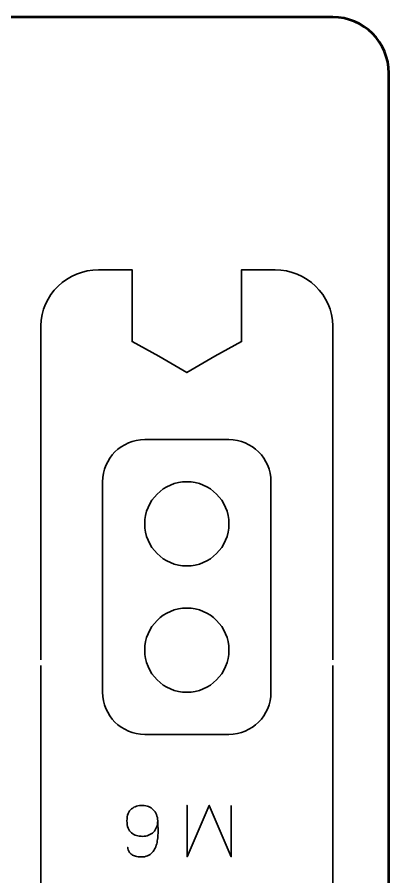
# Model space of a CAD drawing. Header units: centimetres. Extents: x -17.9 to -3.1, y -25.3 to -4.3.
# Drawn here: x -6.41 to -3.1, y -12.01 to -4.35 of the extents above; entities that cross this region are included whole.
import ezdxf

# ---------------------------------------------------------------- set-up
doc = ezdxf.new("R2010")
doc.units = ezdxf.units.CM
doc.header["$MEASUREMENT"] = 0
doc.layers.add('Layer 1', color=7, linetype='Continuous')

msp = doc.modelspace()

# ---------------------------------------------------------------- linework, layer by layer
at = {"layer": 'Layer 1', "color": 22, "lineweight": 53}
msp.add_open_spline([(-17.90003, -24.8499), (-17.90003, -24.8499), (-17.90003, -4.84994), (-17.90003, -4.84994), (-17.90003, -4.84994), (-17.90003, -4.57297), (-17.67694, -4.34998), (-17.39994, -4.34998), (-17.39994, -4.34998), (-17.39994, -4.34998), (-3.60007, -4.34998), (-3.60007, -4.34998), (-3.60007, -4.34998), (-3.32293, -4.34998), (-3.09997, -4.57297), (-3.09997, -4.84994), (-3.09997, -4.84994), (-3.09997, -4.84994), (-3.09997, -24.8499), (-3.09997, -24.8499), (-3.09997, -24.8499), (-3.09997, -25.1269), (-3.32293, -25.34999), (-3.60007, -25.34999), (-3.60007, -25.34999), (-3.60007, -25.34999), (-17.39994, -25.34999), (-17.39994, -25.34999), (-17.39994, -25.34999), (-17.67694, -25.34999), (-17.90003, -25.1269), (-17.90003, -24.8499)], degree=3, knots=[0, 0, 0, 0, 0.125, 0.125, 0.125, 0.125, 0.25, 0.25, 0.25, 0.25, 0.375, 0.375, 0.375, 0.375, 0.5, 0.5, 0.5, 0.5, 0.625, 0.625, 0.625, 0.625, 0.75, 0.75, 0.75, 0.75, 0.875, 0.875, 0.875, 0.875, 1, 1, 1, 1], dxfattribs=at)
at = {"layer": 'Layer 1', "color": 2, "lineweight": 35}
for points, knots in [([(-6.2, -10.07494), (-6.2, -10.07494), (-6.2, -7.09996), (-6.2, -7.09996), (-6.2, -7.09996), (-6.2, -6.82383), (-5.9636, -6.6), (-5.68752, -6.6), (-5.68752, -6.6), (-5.68752, -6.6), (-5.38751, -6.6), (-5.38751, -6.6), (-5.38751, -6.6), (-5.38751, -6.6), (-5.38751, -6.94995), (-5.38751, -6.94995), (-5.38751, -6.94995), (-5.38751, -6.94995), (-5.38751, -7.23864), (-5.38751, -7.23864), (-5.38751, -7.23864), (-5.38751, -7.23864), (-5.15002, -7.37051), (-5.15002, -7.37051), (-5.15002, -7.37051), (-5.15002, -7.37051), (-4.89997, -7.51479), (-4.89997, -7.51479), (-4.89997, -7.51479), (-4.89997, -7.51479), (-4.65, -7.37051), (-4.65, -7.37051), (-4.65, -7.37051), (-4.65, -7.37051), (-4.41247, -7.23864), (-4.41247, -7.23864), (-4.41247, -7.23864), (-4.41247, -7.23864), (-4.41247, -6.94995), (-4.41247, -6.94995), (-4.41247, -6.94995), (-4.41247, -6.94995), (-4.41247, -6.6), (-4.41247, -6.6), (-4.41247, -6.6), (-4.41247, -6.6), (-4.11247, -6.6), (-4.11247, -6.6), (-4.11247, -6.6), (-3.83638, -6.6), (-3.59999, -6.82383), (-3.59999, -7.09996), (-3.59999, -7.09996), (-3.59999, -7.09996), (-3.59999, -10.07494), (-3.59999, -10.07494)], [0, 0, 0, 0, 0.0714286, 0.0714286, 0.0714286, 0.0714286, 0.1428571, 0.1428571, 0.1428571, 0.1428571, 0.2142857, 0.2142857, 0.2142857, 0.2142857, 0.2857143, 0.2857143, 0.2857143, 0.2857143, 0.3571429, 0.3571429, 0.3571429, 0.3571429, 0.4285714, 0.4285714, 0.4285714, 0.4285714, 0.5, 0.5, 0.5, 0.5, 0.5714286, 0.5714286, 0.5714286, 0.5714286, 0.6428571, 0.6428571, 0.6428571, 0.6428571, 0.7142857, 0.7142857, 0.7142857, 0.7142857, 0.7857143, 0.7857143, 0.7857143, 0.7857143, 0.8571429, 0.8571429, 0.8571429, 0.8571429, 0.9285714, 0.9285714, 0.9285714, 0.9285714, 1, 1, 1, 1]), ([(-3.59999, -10.12494), (-3.59999, -10.12494), (-3.59999, -13.1), (-3.59999, -13.1), (-3.59999, -13.1), (-3.59999, -13.37609), (-3.82386, -13.6), (-4.09994, -13.6), (-4.09994, -13.6), (-4.09994, -13.6), (-5.69997, -13.6), (-5.69997, -13.6), (-5.69997, -13.6), (-5.97609, -13.6), (-6.2, -13.37609), (-6.2, -13.1), (-6.2, -13.1), (-6.2, -13.1), (-6.2, -10.12494), (-6.2, -10.12494)], [0, 0, 0, 0, 0.2, 0.2, 0.2, 0.2, 0.4, 0.4, 0.4, 0.4, 0.6, 0.6, 0.6, 0.6, 0.8, 0.8, 0.8, 0.8, 1, 1, 1, 1])]:
    msp.add_open_spline(points, degree=3, knots=knots, dxfattribs=at)
at = {"layer": 'Layer 1', "color": 30, "lineweight": 35}
for points, knots in [([(-4.14999, -8.48749), (-4.14999, -8.28049), (-4.31799, -8.11249), (-4.52499, -8.11249), (-4.52499, -8.11249), (-4.52499, -8.11249), (-5.27499, -8.11249), (-5.27499, -8.11249), (-5.27499, -8.11249), (-5.48199, -8.11249), (-5.64999, -8.28049), (-5.64999, -8.48749), (-5.64999, -8.48749), (-5.64999, -8.48749), (-5.64999, -10.36249), (-5.64999, -10.36249), (-5.64999, -10.36249), (-5.64999, -10.56949), (-5.48199, -10.73749), (-5.27499, -10.73749), (-5.27499, -10.73749), (-5.27499, -10.73749), (-4.52499, -10.73749), (-4.52499, -10.73749), (-4.52499, -10.73749), (-4.31799, -10.73749), (-4.14999, -10.56949), (-4.14999, -10.36249), (-4.14999, -10.36249), (-4.14999, -10.36249), (-4.14999, -8.48749), (-4.14999, -8.48749)], [0, 0, 0, 0, 0.125, 0.125, 0.125, 0.125, 0.25, 0.25, 0.25, 0.25, 0.375, 0.375, 0.375, 0.375, 0.5, 0.5, 0.5, 0.5, 0.625, 0.625, 0.625, 0.625, 0.75, 0.75, 0.75, 0.75, 0.875, 0.875, 0.875, 0.875, 1, 1, 1, 1]), ([(-4.52476, -8.86249), (-4.52476, -9.06949), (-4.69275, -9.23749), (-4.89975, -9.23749), (-4.89975, -9.23749), (-5.10675, -9.23749), (-5.27476, -9.06949), (-5.27476, -8.86249), (-5.27476, -8.86249), (-5.27476, -8.65549), (-5.10675, -8.48749), (-4.89975, -8.48749), (-4.89975, -8.48749), (-4.69275, -8.48749), (-4.52476, -8.65549), (-4.52476, -8.86249)], [0, 0, 0, 0, 0.25, 0.25, 0.25, 0.25, 0.5, 0.5, 0.5, 0.5, 0.75, 0.75, 0.75, 0.75, 1, 1, 1, 1]), ([(-4.52476, -9.98749), (-4.52476, -10.19449), (-4.69275, -10.36249), (-4.89975, -10.36249), (-4.89975, -10.36249), (-5.10675, -10.36249), (-5.27476, -10.19449), (-5.27476, -9.98749), (-5.27476, -9.98749), (-5.27476, -9.78049), (-5.10675, -9.61249), (-4.89975, -9.61249), (-4.89975, -9.61249), (-4.69275, -9.61249), (-4.52476, -9.78049), (-4.52476, -9.98749)], [0, 0, 0, 0, 0.25, 0.25, 0.25, 0.25, 0.5, 0.5, 0.5, 0.5, 0.75, 0.75, 0.75, 0.75, 1, 1, 1, 1]), ([(-5.15906, -11.50829), (-5.15916, -11.52903), (-5.16255, -11.54776), (-5.16932, -11.56459), (-5.16932, -11.56459), (-5.17599, -11.58152), (-5.18541, -11.59602), (-5.19758, -11.60809), (-5.19758, -11.60809), (-5.20964, -11.62026), (-5.22393, -11.62957), (-5.24023, -11.63613), (-5.24023, -11.63613), (-5.25653, -11.64269), (-5.27441, -11.64597), (-5.29368, -11.64608), (-5.29368, -11.64608), (-5.31304, -11.64619), (-5.33114, -11.64375), (-5.34797, -11.63888), (-5.34797, -11.63888), (-5.3648, -11.63412), (-5.37951, -11.62629), (-5.39231, -11.61549), (-5.39231, -11.61549), (-5.40512, -11.60481), (-5.41517, -11.59062), (-5.42237, -11.57295), (-5.42237, -11.57295), (-5.42957, -11.55528), (-5.43327, -11.53379), (-5.43338, -11.50829), (-5.43338, -11.50829), (-5.43327, -11.48278), (-5.42957, -11.4613), (-5.42237, -11.44362), (-5.42237, -11.44362), (-5.41517, -11.42595), (-5.40512, -11.41177), (-5.39231, -11.40108), (-5.39231, -11.40108), (-5.37951, -11.39028), (-5.3648, -11.38245), (-5.34797, -11.37769), (-5.34797, -11.37769), (-5.33114, -11.37282), (-5.31304, -11.37038), (-5.29368, -11.37049), (-5.29368, -11.37049), (-5.27441, -11.3706), (-5.25674, -11.37388), (-5.24055, -11.38044), (-5.24055, -11.38044), (-5.22446, -11.387), (-5.21049, -11.39631), (-5.19853, -11.40838), (-5.19853, -11.40838), (-5.18657, -11.42055), (-5.17715, -11.43505), (-5.17038, -11.45188), (-5.17038, -11.45188), (-5.1635, -11.46881), (-5.1598, -11.48754), (-5.15906, -11.50829), (-5.15906, -11.50829), (-5.15863, -11.51876), (-5.1581, -11.53125), (-5.15736, -11.54575), (-5.15736, -11.54575), (-5.15662, -11.56036), (-5.1562, -11.57623), (-5.15609, -11.59327), (-5.15609, -11.59327), (-5.15599, -11.61041), (-5.15652, -11.62809), (-5.15789, -11.64619), (-5.15789, -11.64619), (-5.15916, -11.66439), (-5.1617, -11.68228), (-5.16541, -11.69984), (-5.16541, -11.69984), (-5.16911, -11.71752), (-5.1744, -11.73413), (-5.18139, -11.74969), (-5.18139, -11.74969), (-5.18837, -11.76525), (-5.19737, -11.77901), (-5.20848, -11.79097), (-5.20848, -11.79097), (-5.2197, -11.80293), (-5.23335, -11.81234), (-5.24954, -11.81922), (-5.24954, -11.81922), (-5.26574, -11.826), (-5.28489, -11.82949), (-5.30701, -11.8296), (-5.30701, -11.8296), (-5.32627, -11.82949), (-5.34257, -11.82758), (-5.35612, -11.82388), (-5.35612, -11.82388), (-5.36966, -11.82018), (-5.38078, -11.8152), (-5.38967, -11.80906), (-5.38967, -11.80906), (-5.39845, -11.80282), (-5.40544, -11.79605), (-5.41052, -11.78853), (-5.41052, -11.78853), (-5.4156, -11.78112), (-5.41941, -11.77361), (-5.42173, -11.7661), (-5.42173, -11.7661), (-5.42417, -11.75858), (-5.42576, -11.7516), (-5.42639, -11.74514), (-5.42639, -11.74514), (-5.42576, -11.7516), (-5.42417, -11.75858), (-5.42173, -11.7661), (-5.42173, -11.7661), (-5.41941, -11.77361), (-5.4156, -11.78112), (-5.41052, -11.78853), (-5.41052, -11.78853), (-5.40544, -11.79605), (-5.39845, -11.80282), (-5.38967, -11.80906), (-5.38967, -11.80906), (-5.38078, -11.8152), (-5.36966, -11.82018), (-5.35612, -11.82388), (-5.35612, -11.82388), (-5.34257, -11.82758), (-5.32627, -11.82949), (-5.30701, -11.8296), (-5.30701, -11.8296), (-5.28489, -11.82949), (-5.26574, -11.826), (-5.24954, -11.81922), (-5.24954, -11.81922), (-5.23335, -11.81234), (-5.2197, -11.80293), (-5.20848, -11.79097), (-5.20848, -11.79097), (-5.19737, -11.77901), (-5.18837, -11.76525), (-5.18139, -11.74969), (-5.18139, -11.74969), (-5.1744, -11.73413), (-5.16911, -11.71752), (-5.16541, -11.69984), (-5.16541, -11.69984), (-5.1617, -11.68228), (-5.15916, -11.66439), (-5.15789, -11.64619), (-5.15789, -11.64619), (-5.15652, -11.62809), (-5.15599, -11.61041), (-5.15609, -11.59327), (-5.15609, -11.59327), (-5.1562, -11.57623), (-5.15662, -11.56036), (-5.15736, -11.54575), (-5.15736, -11.54575), (-5.1581, -11.53125), (-5.15863, -11.51876), (-5.15906, -11.50829), (-5.15906, -11.50829), (-5.1598, -11.48754), (-5.1635, -11.46881), (-5.17038, -11.45188), (-5.17038, -11.45188), (-5.17715, -11.43505), (-5.18657, -11.42055), (-5.19853, -11.40838), (-5.19853, -11.40838), (-5.21049, -11.39631), (-5.22446, -11.387), (-5.24055, -11.38044), (-5.24055, -11.38044), (-5.25674, -11.37388), (-5.27441, -11.3706), (-5.29368, -11.37049), (-5.29368, -11.37049), (-5.31304, -11.37038), (-5.33114, -11.37282), (-5.34797, -11.37769), (-5.34797, -11.37769), (-5.3648, -11.38245), (-5.37951, -11.39028), (-5.39231, -11.40108), (-5.39231, -11.40108), (-5.40512, -11.41177), (-5.41517, -11.42595), (-5.42237, -11.44362), (-5.42237, -11.44362), (-5.42957, -11.4613), (-5.43327, -11.48278), (-5.43338, -11.50829), (-5.43338, -11.50829), (-5.43327, -11.53379), (-5.42957, -11.55528), (-5.42237, -11.57295), (-5.42237, -11.57295), (-5.41517, -11.59062), (-5.40512, -11.60481), (-5.39231, -11.61549), (-5.39231, -11.61549), (-5.37951, -11.62629), (-5.3648, -11.63412), (-5.34797, -11.63888), (-5.34797, -11.63888), (-5.33114, -11.64375), (-5.31304, -11.64619), (-5.29368, -11.64608), (-5.29368, -11.64608), (-5.27441, -11.64597), (-5.25653, -11.64269), (-5.24023, -11.63613), (-5.24023, -11.63613), (-5.22393, -11.62957), (-5.20964, -11.62026), (-5.19758, -11.60809), (-5.19758, -11.60809), (-5.18541, -11.59602), (-5.17599, -11.58152), (-5.16932, -11.56459), (-5.16932, -11.56459), (-5.16255, -11.54776), (-5.15916, -11.52903), (-5.15906, -11.50829)], [0, 0, 0, 0, 0.0172414, 0.0172414, 0.0172414, 0.0172414, 0.0344828, 0.0344828, 0.0344828, 0.0344828, 0.0517241, 0.0517241, 0.0517241, 0.0517241, 0.0689655, 0.0689655, 0.0689655, 0.0689655, 0.0862069, 0.0862069, 0.0862069, 0.0862069, 0.1034483, 0.1034483, 0.1034483, 0.1034483, 0.1206897, 0.1206897, 0.1206897, 0.1206897, 0.137931, 0.137931, 0.137931, 0.137931, 0.1551724, 0.1551724, 0.1551724, 0.1551724, 0.1724138, 0.1724138, 0.1724138, 0.1724138, 0.1896552, 0.1896552, 0.1896552, 0.1896552, 0.2068966, 0.2068966, 0.2068966, 0.2068966, 0.2241379, 0.2241379, 0.2241379, 0.2241379, 0.2413793, 0.2413793, 0.2413793, 0.2413793, 0.2586207, 0.2586207, 0.2586207, 0.2586207, 0.2758621, 0.2758621, 0.2758621, 0.2758621, 0.2931034, 0.2931034, 0.2931034, 0.2931034, 0.3103448, 0.3103448, 0.3103448, 0.3103448, 0.3275862, 0.3275862, 0.3275862, 0.3275862, 0.3448276, 0.3448276, 0.3448276, 0.3448276, 0.362069, 0.362069, 0.362069, 0.362069, 0.3793103, 0.3793103, 0.3793103, 0.3793103, 0.3965517, 0.3965517, 0.3965517, 0.3965517, 0.4137931, 0.4137931, 0.4137931, 0.4137931, 0.4310345, 0.4310345, 0.4310345, 0.4310345, 0.4482759, 0.4482759, 0.4482759, 0.4482759, 0.4655172, 0.4655172, 0.4655172, 0.4655172, 0.4827586, 0.4827586, 0.4827586, 0.4827586, 0.5, 0.5, 0.5, 0.5, 0.5172414, 0.5172414, 0.5172414, 0.5172414, 0.5344828, 0.5344828, 0.5344828, 0.5344828, 0.5517241, 0.5517241, 0.5517241, 0.5517241, 0.5689655, 0.5689655, 0.5689655, 0.5689655, 0.5862069, 0.5862069, 0.5862069, 0.5862069, 0.6034483, 0.6034483, 0.6034483, 0.6034483, 0.6206897, 0.6206897, 0.6206897, 0.6206897, 0.637931, 0.637931, 0.637931, 0.637931, 0.6551724, 0.6551724, 0.6551724, 0.6551724, 0.6724138, 0.6724138, 0.6724138, 0.6724138, 0.6896552, 0.6896552, 0.6896552, 0.6896552, 0.7068966, 0.7068966, 0.7068966, 0.7068966, 0.7241379, 0.7241379, 0.7241379, 0.7241379, 0.7413793, 0.7413793, 0.7413793, 0.7413793, 0.7586207, 0.7586207, 0.7586207, 0.7586207, 0.7758621, 0.7758621, 0.7758621, 0.7758621, 0.7931034, 0.7931034, 0.7931034, 0.7931034, 0.8103448, 0.8103448, 0.8103448, 0.8103448, 0.8275862, 0.8275862, 0.8275862, 0.8275862, 0.8448276, 0.8448276, 0.8448276, 0.8448276, 0.862069, 0.862069, 0.862069, 0.862069, 0.8793103, 0.8793103, 0.8793103, 0.8793103, 0.8965517, 0.8965517, 0.8965517, 0.8965517, 0.9137931, 0.9137931, 0.9137931, 0.9137931, 0.9310345, 0.9310345, 0.9310345, 0.9310345, 0.9482759, 0.9482759, 0.9482759, 0.9482759, 0.9655172, 0.9655172, 0.9655172, 0.9655172, 0.9827586, 0.9827586, 0.9827586, 0.9827586, 1, 1, 1, 1]), ([(-4.50373, -11.37049), (-4.50373, -11.37049), (-4.50373, -11.82833), (-4.50373, -11.82833), (-4.50373, -11.82833), (-4.50373, -11.82833), (-4.70058, -11.37049), (-4.70058, -11.37049), (-4.70058, -11.37049), (-4.70058, -11.37049), (-4.89807, -11.82833), (-4.89807, -11.82833), (-4.89807, -11.82833), (-4.89807, -11.82833), (-4.89807, -11.37049), (-4.89807, -11.37049), (-4.89807, -11.37049), (-4.89807, -11.37049), (-4.89807, -11.82833), (-4.89807, -11.82833), (-4.89807, -11.82833), (-4.89807, -11.82833), (-4.70058, -11.37049), (-4.70058, -11.37049), (-4.70058, -11.37049), (-4.70058, -11.37049), (-4.50373, -11.82833), (-4.50373, -11.82833), (-4.50373, -11.82833), (-4.50373, -11.82833), (-4.50373, -11.37049), (-4.50373, -11.37049)], [0, 0, 0, 0, 0.125, 0.125, 0.125, 0.125, 0.25, 0.25, 0.25, 0.25, 0.375, 0.375, 0.375, 0.375, 0.5, 0.5, 0.5, 0.5, 0.625, 0.625, 0.625, 0.625, 0.75, 0.75, 0.75, 0.75, 0.875, 0.875, 0.875, 0.875, 1, 1, 1, 1])]:
    msp.add_open_spline(points, degree=3, knots=knots, dxfattribs=at)

doc.saveas('drawing.dxf')
